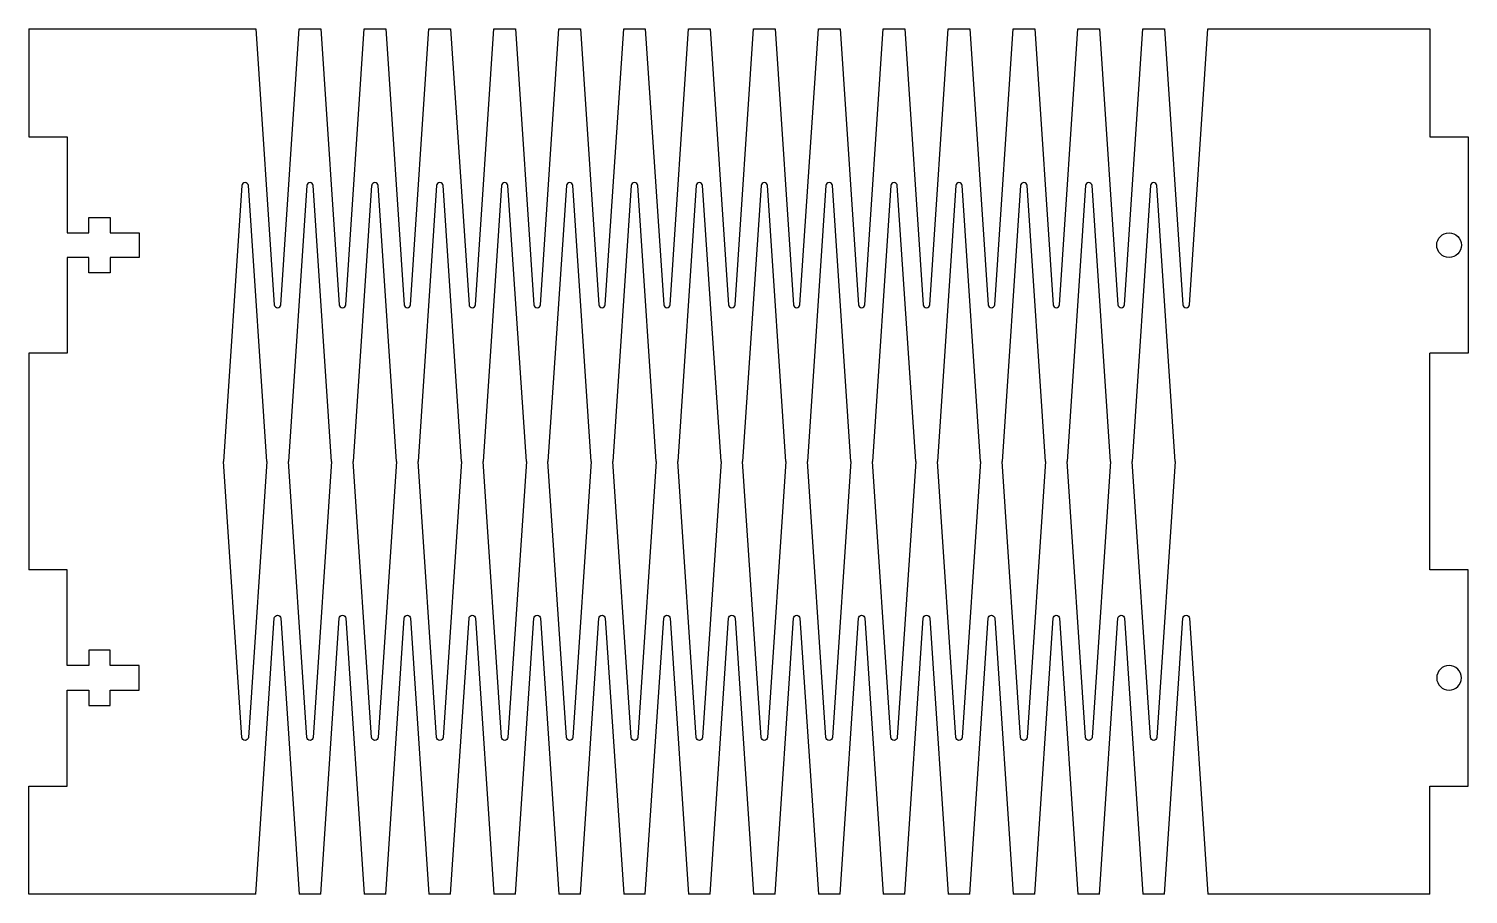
# Model space of a CAD drawing. Extents: x -3.33 to 3.33, y -2 to 2.
import ezdxf

# ---------------------------------------------------------------- set-up
doc = ezdxf.new("R2010")
doc.units = 0
doc.header["$MEASUREMENT"] = 0
doc.layers.add('VISIBLE', color=7, linetype='CONTINUOUS')

msp = doc.modelspace()

# ---------------------------------------------------------------- linework, layer by layer
at = {"layer": 'VISIBLE'}
for p, q in [((-3.327, 2, 0.177), (-2.277, 2, 0.177)), ((-3.327, 2, 0.177), (-3.327, 1.5, 0.177)), ((-2.277, 2, 0.177), (-2.192, 0.7245, 0.177)), ((-2.162, 0.7245, 0.177), (-2.077, 2, 0.177)), ((-2.077, 2, 0.177), (-1.977, 2, 0.177)), ((-1.977, 2, 0.177), (-1.892, 0.7245, 0.177)), ((-1.862, 0.7245, 0.177), (-1.777, 2, 0.177)), ((-1.777, 2, 0.177), (-1.677, 2, 0.177)), ((-1.677, 2, 0.177), (-1.592, 0.7245, 0.177)), ((-1.562, 0.7245, 0.177), (-1.477, 2, 0.177)), ((-1.477, 2, 0.177), (-1.377, 2, 0.177)), ((-1.377, 2, 0.177), (-1.292, 0.7245, 0.177)), ((-1.262, 0.7245, 0.177), (-1.177, 2, 0.177)), ((-1.177, 2, 0.177), (-1.077, 2, 0.177)), ((-1.077, 2, 0.177), (-0.992, 0.7245, 0.177)), ((-0.962, 0.7245, 0.177), (-0.877, 2, 0.177)), ((-0.877, 2, 0.177), (-0.777, 2, 0.177)), ((-0.777, 2, 0.177), (-0.692, 0.7245, 0.177)), ((-0.662, 0.7245, 0.177), (-0.577, 2, 0.177)), ((-0.577, 2, 0.177), (-0.477, 2, 0.177)), ((-0.477, 2, 0.177), (-0.392, 0.7245, 0.177)), ((-0.362, 0.7245, 0.177), (-0.277, 2, 0.177)), ((-0.277, 2, 0.177), (-0.177, 2, 0.177)), ((-0.177, 2, 0.177), (-0.092, 0.7245, 0.177)), ((-0.062, 0.7245, 0.177), (0.023, 2, 0.177)), ((0.023, 2, 0.177), (0.123, 2, 0.177)), ((0.123, 2, 0.177), (0.208, 0.7245, 0.177)), ((0.238, 0.7245, 0.177), (0.323, 2, 0.177)), ((0.323, 2, 0.177), (0.423, 2, 0.177)), ((0.423, 2, 0.177), (0.508, 0.7245, 0.177)), ((0.538, 0.7245, 0.177), (0.623, 2, 0.177)), ((0.623, 2, 0.177), (0.723, 2, 0.177)), ((0.723, 2, 0.177), (0.808, 0.7245, 0.177)), ((0.838, 0.7245, 0.177), (0.923, 2, 0.177)), ((0.923, 2, 0.177), (1.023, 2, 0.177)), ((1.023, 2, 0.177), (1.108, 0.7245, 0.177)), ((1.138, 0.7245, 0.177), (1.223, 2, 0.177)), ((1.223, 2, 0.177), (1.323, 2, 0.177)), ((1.323, 2, 0.177), (1.408, 0.7245, 0.177)), ((1.438, 0.7245, 0.177), (1.523, 2, 0.177)), ((1.523, 2, 0.177), (1.623, 2, 0.177)), ((1.623, 2, 0.177), (1.708, 0.7245, 0.177)), ((1.738, 0.7245, 0.177), (1.823, 2, 0.177)), ((1.823, 2, 0.177), (1.923, 2, 0.177)), ((1.923, 2, 0.177), (2.008, 0.7245, 0.177)), ((2.038, 0.7245, 0.177), (2.123, 2, 0.177)), ((2.123, 2, 0.177), (3.15, 2, 0.177)), ((3.15, 2, 0.177), (3.15, 1.5, 0.177)), ((-3.327, 1.5, 0.177), (-3.15, 1.5, 0.177)), ((-3.15, 1.5, 0.177), (-3.15, 1.057, 0.177)), ((3.15, 1.5, 0.177), (3.327, 1.5, 0.177)), ((3.327, 1.5, 0.177), (3.327, 0.5, 0.177)), ((-2.342, 1.2755, 0.177), (-2.427, 0, 0.177)), ((-2.227, 0, 0.177), (-2.312, 1.2755, 0.177)), ((-2.042, 1.2755, 0.177), (-2.127, 0, 0.177)), ((-1.927, 0, 0.177), (-2.012, 1.2755, 0.177)), ((-1.742, 1.2755, 0.177), (-1.827, 0, 0.177)), ((-1.627, 0, 0.177), (-1.712, 1.2755, 0.177)), ((-1.442, 1.2755, 0.177), (-1.527, 0, 0.177)), ((-1.327, 0, 0.177), (-1.412, 1.2755, 0.177)), ((-1.142, 1.2755, 0.177), (-1.227, 0, 0.177)), ((-1.027, 0, 0.177), (-1.112, 1.2755, 0.177)), ((-0.842, 1.2755, 0.177), (-0.927, 0, 0.177)), ((-0.727, 0, 0.177), (-0.812, 1.2755, 0.177)), ((-0.542, 1.2755, 0.177), (-0.627, 0, 0.177)), ((-0.427, 0, 0.177), (-0.512, 1.2755, 0.177)), ((-0.242, 1.2755, 0.177), (-0.327, 0, 0.177)), ((-0.127, 0, 0.177), (-0.212, 1.2755, 0.177)), ((0.058, 1.2755, 0.177), (-0.027, 0, 0.177)), ((0.173, 0, 0.177), (0.088, 1.2755, 0.177)), ((0.358, 1.2755, 0.177), (0.273, 0, 0.177)), ((0.473, 0, 0.177), (0.388, 1.2755, 0.177)), ((0.658, 1.2755, 0.177), (0.573, 0, 0.177)), ((0.773, 0, 0.177), (0.688, 1.2755, 0.177)), ((0.958, 1.2755, 0.177), (0.873, 0, 0.177)), ((1.073, 0, 0.177), (0.988, 1.2755, 0.177)), ((1.258, 1.2755, 0.177), (1.173, 0, 0.177)), ((1.373, 0, 0.177), (1.288, 1.2755, 0.177)), ((1.558, 1.2755, 0.177), (1.473, 0, 0.177)), ((1.673, 0, 0.177), (1.588, 1.2755, 0.177)), ((1.858, 1.2755, 0.177), (1.773, 0, 0.177)), ((1.973, 0, 0.177), (1.888, 1.2755, 0.177)), ((-3.05, 1.057, 0.177), (-3.05, 1.1275, 0.177)), ((-3.05, 1.1275, 0.177), (-2.9512, 1.1275, 0.177)), ((-2.9512, 1.1275, 0.177), (-2.9512, 1.057, 0.177)), ((-3.15, 1.057, 0.177), (-3.05, 1.057, 0.177)), ((-2.9512, 1.057, 0.177), (-2.817, 1.057, 0.177)), ((-2.817, 1.057, 0.177), (-2.817, 0.943, 0.177)), ((-3.05, 0.943, 0.177), (-3.15, 0.943, 0.177)), ((-3.15, 0.943, 0.177), (-3.15, 0.5, 0.177)), ((-3.05, 0.8725, 0.177), (-3.05, 0.943, 0.177)), ((-2.817, 0.943, 0.177), (-2.9512, 0.943, 0.177)), ((-2.9512, 0.943, 0.177), (-2.9512, 0.8725, 0.177)), ((-2.9512, 0.8725, 0.177), (-3.05, 0.8725, 0.177)), ((-3.15, 0.5, 0.177), (-3.327, 0.5, 0.177)), ((-3.327, 0.5, 0.177), (-3.327, -0.5, 0.177)), ((3.15, -0.5, 0.177), (3.15, 0.5, 0.177)), ((3.327, 0.5, 0.177), (3.15, 0.5, 0.177)), ((-1.927, 0, 0.177), (-2.012, -1.2755, 0.177)), ((-1.627, 0, 0.177), (-1.712, -1.2755, 0.177)), ((-1.327, 0, 0.177), (-1.412, -1.2755, 0.177)), ((-1.027, 0, 0.177), (-1.112, -1.2755, 0.177)), ((-0.727, 0, 0.177), (-0.812, -1.2755, 0.177)), ((-0.427, 0, 0.177), (-0.512, -1.2755, 0.177)), ((-0.127, 0, 0.177), (-0.212, -1.2755, 0.177)), ((0.173, 0, 0.177), (0.088, -1.2755, 0.177)), ((0.473, 0, 0.177), (0.388, -1.2755, 0.177)), ((0.773, 0, 0.177), (0.688, -1.2755, 0.177)), ((1.073, 0, 0.177), (0.988, -1.2755, 0.177)), ((1.373, 0, 0.177), (1.288, -1.2755, 0.177)), ((1.673, 0, 0.177), (1.588, -1.2755, 0.177)), ((1.973, 0, 0.177), (1.888, -1.2755, 0.177)), ((-2.342, -1.2755, 0.177), (-2.427, 0, 0.177)), ((-2.227, 0, 0.177), (-2.312, -1.2755, 0.177)), ((-2.042, -1.2755, 0.177), (-2.127, 0, 0.177)), ((-1.742, -1.2755, 0.177), (-1.827, 0, 0.177)), ((-1.442, -1.2755, 0.177), (-1.527, 0, 0.177)), ((-1.142, -1.2755, 0.177), (-1.227, 0, 0.177)), ((-0.842, -1.2755, 0.177), (-0.927, 0, 0.177)), ((-0.542, -1.2755, 0.177), (-0.627, 0, 0.177)), ((-0.242, -1.2755, 0.177), (-0.327, 0, 0.177)), ((0.058, -1.2755, 0.177), (-0.027, 0, 0.177)), ((0.358, -1.2755, 0.177), (0.273, 0, 0.177)), ((0.658, -1.2755, 0.177), (0.573, 0, 0.177)), ((0.958, -1.2755, 0.177), (0.873, 0, 0.177)), ((1.258, -1.2755, 0.177), (1.173, 0, 0.177)), ((1.558, -1.2755, 0.177), (1.473, 0, 0.177)), ((1.858, -1.2755, 0.177), (1.773, 0, 0.177)), ((-3.15, -0.5, 0.177), (-3.327, -0.5, 0.177)), ((-3.15, -0.943, 0.177), (-3.15, -0.5, 0.177)), ((3.327, -0.5, 0.177), (3.15, -0.5, 0.177)), ((3.327, -1.5, 0.177), (3.327, -0.5, 0.177)), ((-2.277, -2, 0.177), (-2.192, -0.7245, 0.177)), ((-2.162, -0.7245, 0.177), (-2.077, -2, 0.177)), ((-1.977, -2, 0.177), (-1.892, -0.7245, 0.177)), ((-1.862, -0.7245, 0.177), (-1.777, -2, 0.177)), ((-1.677, -2, 0.177), (-1.592, -0.7245, 0.177)), ((-1.562, -0.7245, 0.177), (-1.477, -2, 0.177)), ((-1.377, -2, 0.177), (-1.292, -0.7245, 0.177)), ((-1.262, -0.7245, 0.177), (-1.177, -2, 0.177)), ((-1.077, -2, 0.177), (-0.992, -0.7245, 0.177)), ((-0.962, -0.7245, 0.177), (-0.877, -2, 0.177)), ((-0.777, -2, 0.177), (-0.692, -0.7245, 0.177)), ((-0.662, -0.7245, 0.177), (-0.577, -2, 0.177)), ((-0.477, -2, 0.177), (-0.392, -0.7245, 0.177)), ((-0.362, -0.7245, 0.177), (-0.277, -2, 0.177)), ((-0.177, -2, 0.177), (-0.092, -0.7245, 0.177)), ((-0.062, -0.7245, 0.177), (0.023, -2, 0.177)), ((0.123, -2, 0.177), (0.208, -0.7245, 0.177)), ((0.238, -0.7245, 0.177), (0.323, -2, 0.177)), ((0.423, -2, 0.177), (0.508, -0.7245, 0.177)), ((0.538, -0.7245, 0.177), (0.623, -2, 0.177)), ((0.723, -2, 0.177), (0.808, -0.7245, 0.177)), ((0.838, -0.7245, 0.177), (0.923, -2, 0.177)), ((1.023, -2, 0.177), (1.108, -0.7245, 0.177)), ((1.138, -0.7245, 0.177), (1.223, -2, 0.177)), ((1.323, -2, 0.177), (1.408, -0.7245, 0.177)), ((1.438, -0.7245, 0.177), (1.523, -2, 0.177)), ((1.623, -2, 0.177), (1.708, -0.7245, 0.177)), ((1.738, -0.7245, 0.177), (1.823, -2, 0.177)), ((1.923, -2, 0.177), (2.008, -0.7245, 0.177)), ((2.038, -0.7245, 0.177), (2.123, -2, 0.177)), ((-3.05, -0.8725, 0.177), (-3.05, -0.943, 0.177)), ((-2.9512, -0.8725, 0.177), (-3.05, -0.8725, 0.177)), ((-2.9512, -0.943, 0.177), (-2.9512, -0.8725, 0.177)), ((-3.05, -0.943, 0.177), (-3.15, -0.943, 0.177)), ((-2.817, -0.943, 0.177), (-2.9512, -0.943, 0.177)), ((-2.817, -1.057, 0.177), (-2.817, -0.943, 0.177)), ((-3.15, -1.057, 0.177), (-3.05, -1.057, 0.177)), ((-3.15, -1.5, 0.177), (-3.15, -1.057, 0.177)), ((-3.05, -1.057, 0.177), (-3.05, -1.1275, 0.177)), ((-2.9512, -1.057, 0.177), (-2.817, -1.057, 0.177)), ((-2.9512, -1.1275, 0.177), (-2.9512, -1.057, 0.177)), ((-3.05, -1.1275, 0.177), (-2.9512, -1.1275, 0.177)), ((-3.327, -1.5, 0.177), (-3.15, -1.5, 0.177)), ((-3.327, -2, 0.177), (-3.327, -1.5, 0.177)), ((3.15, -2, 0.177), (3.15, -1.5, 0.177)), ((3.15, -1.5, 0.177), (3.327, -1.5, 0.177)), ((-2.277, -2, 0.177), (-3.327, -2, 0.177)), ((-1.977, -2, 0.177), (-2.077, -2, 0.177)), ((-1.677, -2, 0.177), (-1.777, -2, 0.177)), ((-1.377, -2, 0.177), (-1.477, -2, 0.177)), ((-1.077, -2, 0.177), (-1.177, -2, 0.177)), ((-0.777, -2, 0.177), (-0.877, -2, 0.177)), ((-0.477, -2, 0.177), (-0.577, -2, 0.177)), ((-0.177, -2, 0.177), (-0.277, -2, 0.177)), ((0.123, -2, 0.177), (0.023, -2, 0.177)), ((0.423, -2, 0.177), (0.323, -2, 0.177)), ((0.723, -2, 0.177), (0.623, -2, 0.177)), ((1.023, -2, 0.177), (0.923, -2, 0.177)), ((1.323, -2, 0.177), (1.223, -2, 0.177)), ((1.623, -2, 0.177), (1.523, -2, 0.177)), ((1.923, -2, 0.177), (1.823, -2, 0.177)), ((3.15, -2, 0.177), (2.123, -2, 0.177))]:
    msp.add_line(p, q, dxfattribs=at)
msp.add_circle((3.2385, 1, 0.177), 0.057, dxfattribs=at)
at = {"layer": 'VISIBLE', "extrusion": (0, 0, -1)}
msp.add_circle((-3.2385, -1, -0.177), 0.057, dxfattribs=at)
at = {"layer": 'VISIBLE'}
for centre, start, end in [((-2.327, 1.2745, 0.177), 3.81407, 176.18593), ((-2.027, 1.2745, 0.177), 3.81407, 176.18593), ((-1.727, 1.2745, 0.177), 3.81407, 176.18593), ((-1.427, 1.2745, 0.177), 3.81407, 176.18593), ((-1.127, 1.2745, 0.177), 3.81407, 176.18593), ((-0.827, 1.2745, 0.177), 3.81407, 176.18593), ((-0.527, 1.2745, 0.177), 3.81407, 176.18593), ((-0.227, 1.2745, 0.177), 3.81407, 176.18593), ((0.073, 1.2745, 0.177), 3.81407, 176.18593), ((0.373, 1.2745, 0.177), 3.81407, 176.18593), ((0.673, 1.2745, 0.177), 3.81407, 176.18593), ((0.973, 1.2745, 0.177), 3.81407, 176.18593), ((1.273, 1.2745, 0.177), 3.81407, 176.18593), ((1.573, 1.2745, 0.177), 3.81407, 176.18593), ((1.873, 1.2745, 0.177), 3.81407, 176.18593), ((-2.177, 0.7255, 0.177), 183.81407, 356.18593), ((-1.877, 0.7255, 0.177), 183.81407, 356.18593), ((-1.577, 0.7255, 0.177), 183.81407, 356.18593), ((-1.277, 0.7255, 0.177), 183.81407, 356.18593), ((-0.977, 0.7255, 0.177), 183.81407, 356.18593), ((-0.677, 0.7255, 0.177), 183.81407, 356.18593), ((-0.377, 0.7255, 0.177), 183.81407, 356.18593), ((-0.077, 0.7255, 0.177), 183.81407, 356.18593), ((0.223, 0.7255, 0.177), 183.81407, 356.18593), ((0.523, 0.7255, 0.177), 183.81407, 356.18593), ((0.823, 0.7255, 0.177), 183.81407, 356.18593), ((1.123, 0.7255, 0.177), 183.81407, 356.18593), ((1.423, 0.7255, 0.177), 183.81407, 356.18593), ((1.723, 0.7255, 0.177), 183.81407, 356.18593), ((2.023, 0.7255, 0.177), 183.81407, 356.18593)]:
    msp.add_arc(centre, 0.015, start, end, dxfattribs=at)
at = {"layer": 'VISIBLE', "extrusion": (0, 0, -1)}
for centre, start, end in [((2.177, -0.7255, -0.177), 3.81407, 176.18593), ((1.877, -0.7255, -0.177), 3.81407, 176.18593), ((1.577, -0.7255, -0.177), 3.81407, 176.18593), ((1.277, -0.7255, -0.177), 3.81407, 176.18593), ((0.977, -0.7255, -0.177), 3.81407, 176.18593), ((0.677, -0.7255, -0.177), 3.81407, 176.18593), ((0.377, -0.7255, -0.177), 3.81407, 176.18593), ((0.077, -0.7255, -0.177), 3.81407, 176.18593), ((-0.223, -0.7255, -0.177), 3.81407, 176.18593), ((-0.523, -0.7255, -0.177), 3.81407, 176.18593), ((-0.823, -0.7255, -0.177), 3.81407, 176.18593), ((-1.123, -0.7255, -0.177), 3.81407, 176.18593), ((-1.423, -0.7255, -0.177), 3.81407, 176.18593), ((-1.723, -0.7255, -0.177), 3.81407, 176.18593), ((-2.023, -0.7255, -0.177), 3.81407, 176.18593), ((2.327, -1.2745, -0.177), 183.81407, 356.18593), ((2.027, -1.2745, -0.177), 183.81407, 356.18593), ((1.727, -1.2745, -0.177), 183.81407, 356.18593), ((1.427, -1.2745, -0.177), 183.81407, 356.18593), ((1.127, -1.2745, -0.177), 183.81407, 356.18593), ((0.827, -1.2745, -0.177), 183.81407, 356.18593), ((0.527, -1.2745, -0.177), 183.81407, 356.18593), ((0.227, -1.2745, -0.177), 183.81407, 356.18593), ((-0.073, -1.2745, -0.177), 183.81407, 356.18593), ((-0.373, -1.2745, -0.177), 183.81407, 356.18593), ((-0.673, -1.2745, -0.177), 183.81407, 356.18593), ((-0.973, -1.2745, -0.177), 183.81407, 356.18593), ((-1.273, -1.2745, -0.177), 183.81407, 356.18593), ((-1.573, -1.2745, -0.177), 183.81407, 356.18593), ((-1.873, -1.2745, -0.177), 183.81407, 356.18593)]:
    msp.add_arc(centre, 0.015, start, end, dxfattribs=at)

doc.saveas('drawing.dxf')
